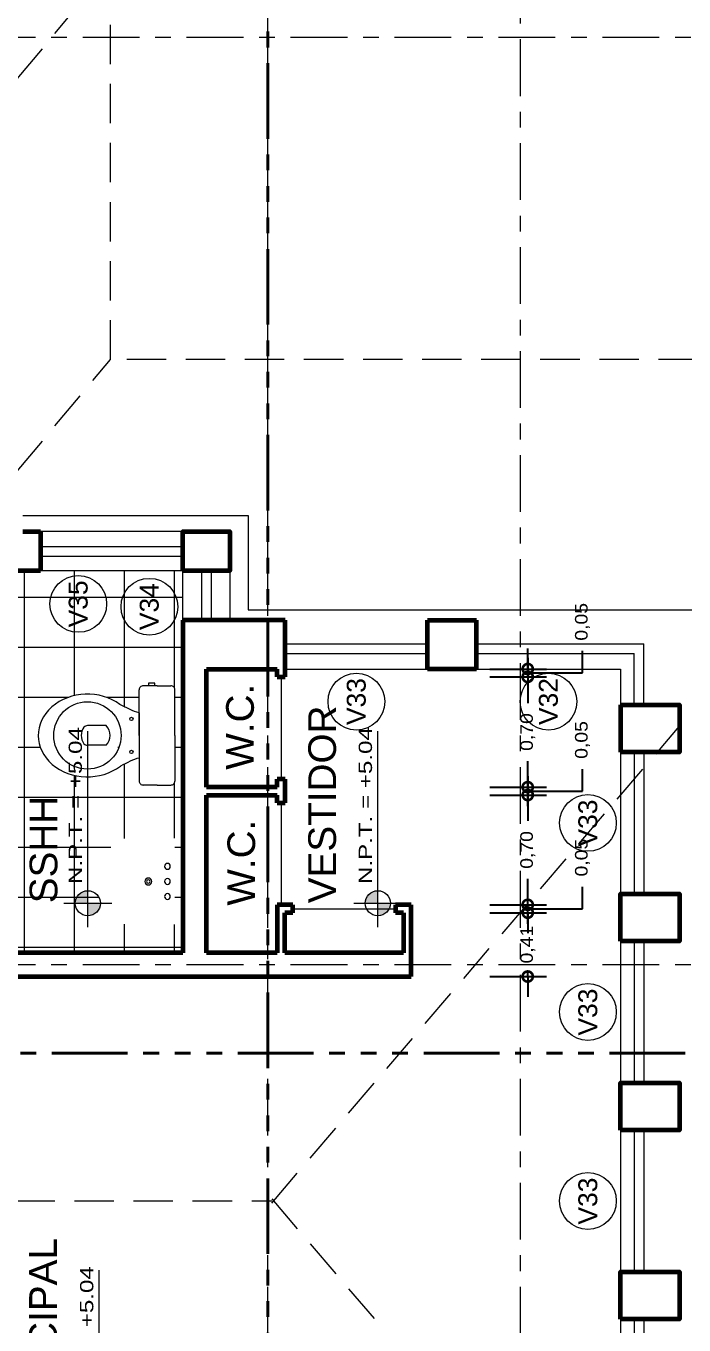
# Model space of a CAD drawing. Header units: millimetres. Extents: x -1459 to -1413, y -119 to 301.
# Drawn here: x -1440.69 to -1436.51, y 54.21 to 62.46 of the extents above; entities that cross this region are included whole.
import ezdxf

# ---------------------------------------------------------------- set-up
doc = ezdxf.new("R2010")
doc.units = ezdxf.units.MM
for name, pattern in [('ACAD_ISO06W100', [36, 24, -3, 0, -3, 0, -3, 0, -3]), ('ACAD_ISO10W100', [18, 12, -3, 0, -3]), ('RAYITAS', [0.375, 0.25, -0.125])]:
    doc.linetypes.add(name, pattern=pattern)
doc.layers.get('0').update_dxf_attribs({"lineweight": 0})
doc.layers.get('Defpoints').update_dxf_attribs({"lineweight": 5})
for name, color, linetype, lineweight in [('CORTE PLUMA 5', 5, 'Continuous', 40), ('COTAS', 190, 'Continuous', 9), ('EJES', 2, 'ACAD_ISO10W100', 13), ('GRADAS CAMBIO NIVEL', 3, 'Continuous', 15), ('MOBILIARIO FIJO', 2, 'Continuous', 9), ('MURO CORTADO', 1, 'Continuous', 60), ('MURO VISTO', 6, 'Continuous', 18), ('PROYECCIONES', 40, 'RAYITAS', 13), ('PUERTA VENTANA', 4, 'Continuous', 9), ('TEXTOS', 30, 'Continuous', 5), ('TEXTURAS', 227, 'Continuous', 0), ('VANOS CUADRO', 8, 'Continuous', 9)]:
    doc.layers.add(name, color=color, linetype=linetype, lineweight=lineweight)
doc.styles.add('Arial', font='arial.ttf')
doc.styles.add('ARIAL DERECHO', font='arial.ttf', dxfattribs={"width": 1.1})
doc.styles.get("Standard").update_dxf_attribs({"font": 'arial.ttf'})
doc.dimstyles.new('COTAS 50 OK', dxfattribs={"dimtxt": 0.08, "dimasz": 0.13, "dimexe": 0.12, "dimexo": 0.2, "dimgap": 0.07, "dimtad": 0, "dimtih": 1, "dimtoh": 1, "dimzin": 0, "dimtxsty": 'ARIAL DERECHO', "dimblk": 'DOTSMALL', "dimcen": 0.15, "dimdle": 0.12, "dimadec": 0, "dimazin": 0, "dimtfac": 1, "dimtmove": 1, "dimatfit": 3, "dimfxl": 1, "dimtzin": 0, "dimarcsym": 0})

# ---------------------------------------------------------------- blocks, each defined once
blk = doc.blocks.new('npt')
h = blk.add_hatch(color=256)
h.paths.add_polyline_path([(-2.91038e-11, -3.638e-12), (0.0708749999757856, -3.638e-12, 0.4142135623368033), (0, 0.0708750000012515)])
h.paths.add_polyline_path([(0, -0.0708750000012515), (-2.91038e-11, -3.638e-12), (-0.0708749999757856, 0, 0.4142135623232728)])
for p, q in [((0, 0.1350000000020373), (0, -0.1350000000020373)), ((-0.1350000000093132, 0), (0.9715157110476866, 0))]:
    blk.add_line(p, q)
blk.add_circle((0, 0), 0.0708750000000036)
blk = doc.blocks.new('lavadero')
at = {"layer": 'MOBILIARIO FIJO'}
for centre, radius in [((270.2381860995952, 170.0337228569724), 0.01840810419685113), ((270.1174549883727, 169.9386143186225), 0.02218251811223126), ((270.1174549883727, 169.9386143186225), 0.01143709943312388), ((270.2381860995952, 169.9382308164518), 0.01840810419685113), ((270.2381860995952, 169.8423552737599), 0.01840810419685113)]:
    blk.add_circle(centre, radius, dxfattribs=at)
blk = doc.blocks.new('INODORO 1')
at = {"layer": 'MOBILIARIO FIJO'}
for p, q in [((367.3718861687515, 148.7860142749043), (367.0817377737691, 148.7860142749043)), ((367.3718861687515, 148.7860142749043), (367.6620345637338, 148.7860142749043)), ((367.0567010465671, 148.6728973968418), (367.0567010465671, 148.7607990253489)), ((367.6870712909359, 148.6728973968416), (367.6870712909359, 148.7607990253614)), ((367.056922695628, 148.6599393464955), (367.0408132338274, 148.659939346496)), ((367.0408132338274, 148.659939346496), (367.0408132338274, 148.6179146635377)), ((367.0408132338274, 148.6179146635377), (367.056922695628, 148.6179146635377)), ((367.0567010465671, 148.6728973968418), (367.0567010465671, 148.5849957683222)), ((367.6870712909359, 148.6728973968416), (367.6870712909359, 148.5849957683345)), ((367.3718861687513, 148.5597805187792), (367.0817377737691, 148.5597805187792)), ((367.2281353397315, 148.559780518779), (367.5156369977714, 148.5597805187792)), ((367.3718861687513, 148.5597805187792), (367.6620345637338, 148.559780518779)), ((367.3097712047582, 148.350357515372), (367.3097712047582, 148.2312875803245)), ((367.4344444308666, 148.350357515372), (367.4344444308666, 148.2312875803243))]:
    blk.add_line(p, q, dxfattribs=at)
for centre, radius in [((367.2670461104175, 148.510534847502), 0.01050617073951798), ((367.4771695252074, 148.510534847502), 0.01050617073951798), ((367.3724452111004, 148.2309715410418), 0.213941777026081)]:
    blk.add_circle(centre, radius, dxfattribs=at)
for centre, radius, start, end in [((367.0817377737691, 148.7609769157389), 0.02503735916548067, 90, 180.4070898312266), ((367.6620345637338, 148.7609769157389), 0.02503735916548067, 359.5929101973957, 90), ((367.0817377737691, 148.5848178779447), 0.02503735916548067, 179.5929101973827, 270), ((367.6620345637338, 148.5848178779445), 0.02503735916548067, 270, 0.4070898312265475), ((367.3721078178124, 148.2833581636849), 0.0915137500792298, 47.06469712182599, 132.935302878174), ((367.345608920503, 148.2328051383201), 0.03586983206079106, 182.4247570438933, 221.6359265069881), ((367.3721078178124, 148.2833581636849), 0.0915137500792298, 234.3729721009291, 305.6270278991839), ((367.3986067151219, 148.2328051383201), 0.03586983206079106, 318.3640734932557, 357.5752429557417)]:
    blk.add_arc(centre, radius, start, end, dxfattribs=at)
blk.add_ellipse((367.3724452111004, 148.2309715410418), major_axis=(-0.0003373932877366696, -0.31206743737107), ratio=0.8415857121190743, start_param=-2.293426309950728, end_param=2.307823187087835, dxfattribs=at)
for points, knots in [([(367.2281353397315, 148.559780518779), (367.2247829374159, 148.5395008579339), (367.2065621791568, 148.4981968193192), (367.1864694924083, 148.45875804), (367.1756766158147, 148.4375733232164)], [0, 0, 0, 0, 0.06166465119885829, 0.1332294422540202, 0.1332294422540202, 0.1332294422540202, 0.1332294422540202]), ([(367.5156369977714, 148.5597805187792), (367.5190887053326, 148.5396575949294), (367.5370036164405, 148.4993662586337), (367.5566997178784, 148.4608595859115), (367.5671427253361, 148.4404984936543)], [0.0004021721269464019, 0.0004021721269464019, 0.0004021721269464019, 0.0004021721269464019, 0.06166465119885829, 0.130541715782985, 0.130541715782985, 0.130541715782985, 0.130541715782985])]:
    blk.add_open_spline(points, degree=3, knots=knots, dxfattribs=at)
blk = doc.blocks.new('_DotSmall')
at = {"color": 0, "linetype": 'ByBlock', "const_width": 0.5}
blk.add_lwpolyline([(-0.0625, 0, 1), (0.0625, 0, 1)], format="xyb", close=True, dxfattribs=at)
blk = doc.blocks.new('*D791')
at = {"layer": 'COTAS', "color": 0, "lineweight": -2}
for p, q in [((-1437.502906539199, 56.83066722802823), (-1437.502906539199, 56.96066722802824)), ((-1437.742879155744, 56.83066722802823), (-1437.382906539199, 56.83066722802823)), ((-1437.502906539199, 56.83066722802823), (-1437.502906539199, 56.80387142698065)), ((-1437.742879155744, 56.42547944585121), (-1437.382906539199, 56.42547944585121)), ((-1437.502906539199, 56.42547944585121), (-1437.502906539199, 56.45227524689879)), ((-1437.502906539199, 56.42547944585121), (-1437.502906539199, 56.29547944585121))]:
    blk.add_line(p, q, dxfattribs=at)
at = {"layer": 'Defpoints', "color": 0}
for p in [(-1437.942879155744, 56.83066722802823), (-1437.502906539199, 56.83066722802823), (-1437.942879155744, 56.42547944585121)]:
    blk.add_point(p, dxfattribs=at)
at = {"layer": 'COTAS', "color": 0, "lineweight": -2, "xscale": 0.13, "yscale": 0.13, "zscale": 0.13}
for p, rotation in [((-1437.502906539199, 56.83066722802823), 270), ((-1437.502906539199, 56.42547944585121), 90)]:
    blk.add_blockref('_DotSmall', p, dxfattribs=dict(at, rotation=rotation))
at = {"layer": 'COTAS', "color": 0, "insert": (-1437.502906539199, 56.62807333693978), "char_height": 0.08, "attachment_point": 5, "rotation": 90.00000000000001, "style": 'ARIAL DERECHO'}
blk.add_mtext('0,41', dxfattribs=at)
blk = doc.blocks.new('*D792')
at = {"layer": 'COTAS', "color": 0, "lineweight": -2}
for p, q in [((-1437.502906539199, 56.88066722802816), (-1437.502906539199, 57.01066722802816)), ((-1437.155600945747, 56.8556672280282), (-1437.155600945747, 56.9956672280282)), ((-1437.742879155744, 56.88066722802816), (-1437.382906539199, 56.88066722802816)), ((-1437.742879155744, 56.83066722802823), (-1437.382906539199, 56.83066722802823)), ((-1437.502906539199, 56.83066722802823), (-1437.502906539199, 56.88066722802816)), ((-1437.502906539199, 56.83066722802823), (-1437.502906539199, 56.88066722802816)), ((-1437.502906539199, 56.8556672280282), (-1437.155600945747, 56.8556672280282)), ((-1437.502906539199, 56.83066722802823), (-1437.502906539199, 56.70066722802823))]:
    blk.add_line(p, q, dxfattribs=at)
at = {"layer": 'Defpoints', "color": 0}
for p in [(-1437.942879155744, 56.88066722802816), (-1437.942879155744, 56.83066722802823), (-1437.502906539199, 56.88066722802816)]:
    blk.add_point(p, dxfattribs=at)
at = {"layer": 'COTAS', "color": 0, "lineweight": -2, "xscale": 0.13, "yscale": 0.13, "zscale": 0.13}
for p, rotation in [((-1437.502906539199, 56.88066722802816), 270), ((-1437.502906539199, 56.83066722802823), 90)]:
    blk.add_blockref('_DotSmall', p, dxfattribs=dict(at, rotation=rotation))
at = {"layer": 'COTAS', "color": 0, "insert": (-1437.155600945747, 57.18028932898324), "char_height": 0.08, "attachment_point": 5, "rotation": 90.00000000000001, "style": 'ARIAL DERECHO'}
blk.add_mtext('0,05', dxfattribs=at)
blk = doc.blocks.new('*D793')
at = {"layer": 'COTAS', "color": 0, "lineweight": -2}
for p, q in [((-1437.502906539199, 58.37765400193265), (-1437.502906539199, 58.50765400193266)), ((-1437.155600945747, 58.35265400193137), (-1437.155600945747, 58.49265400193137)), ((-1437.742879155744, 58.37765400193265), (-1437.382906539199, 58.37765400193265)), ((-1437.742879155744, 58.32765400193009), (-1437.382906539199, 58.32765400193009)), ((-1437.502906539199, 58.37765400193265), (-1437.502906539199, 58.32765400193009)), ((-1437.502906539199, 58.37765400193265), (-1437.502906539199, 58.32765400193009)), ((-1437.502906539199, 58.35265400193137), (-1437.155600945747, 58.35265400193137)), ((-1437.502906539199, 58.32765400193009), (-1437.502906539199, 58.19765400193008))]:
    blk.add_line(p, q, dxfattribs=at)
at = {"layer": 'Defpoints', "color": 0}
for p in [(-1437.942879155744, 58.37765400193265), (-1437.942879155744, 58.32765400193009), (-1437.502906539199, 58.32765400193009)]:
    blk.add_point(p, dxfattribs=at)
at = {"layer": 'COTAS', "color": 0, "lineweight": -2, "xscale": 0.13, "yscale": 0.13, "zscale": 0.13}
for p, rotation in [((-1437.502906539199, 58.37765400193265), 270), ((-1437.502906539199, 58.32765400193009), 90)]:
    blk.add_blockref('_DotSmall', p, dxfattribs=dict(at, rotation=rotation))
at = {"layer": 'COTAS', "color": 0, "insert": (-1437.155600945747, 58.67727610288641), "char_height": 0.08, "attachment_point": 5, "rotation": 90.00000000000001, "style": 'ARIAL DERECHO'}
blk.add_mtext('0,05', dxfattribs=at)
blk = doc.blocks.new('*D799')
at = {"layer": 'COTAS', "color": 0, "lineweight": -2}
for p, q in [((-1437.502906539199, 57.69765400193207), (-1437.502906539199, 57.41330249765406)), ((-1437.742879155744, 57.57765400193207), (-1437.382906539199, 57.57765400193207)), ((-1437.502906539199, 56.76066722802816), (-1437.502906539199, 57.04501873230618)), ((-1437.742879155744, 56.88066722802816), (-1437.382906539199, 56.88066722802816))]:
    blk.add_line(p, q, dxfattribs=at)
at = {"layer": 'Defpoints', "color": 0}
for p in [(-1437.942879155744, 57.57765400193207), (-1437.502906539199, 57.57765400193207), (-1437.942879155744, 56.88066722802816)]:
    blk.add_point(p, dxfattribs=at)
at = {"layer": 'COTAS', "color": 0, "lineweight": -2, "xscale": 0.13, "yscale": 0.13, "zscale": 0.13}
for p, rotation in [((-1437.502906539199, 57.57765400193207), 90), ((-1437.502906539199, 56.88066722802816), 270)]:
    blk.add_blockref('_DotSmall', p, dxfattribs=dict(at, rotation=rotation))
at = {"layer": 'COTAS', "color": 0, "insert": (-1437.502906539199, 57.22916061498017), "char_height": 0.08, "attachment_point": 5, "rotation": 90.00000000000001, "style": 'ARIAL DERECHO'}
blk.add_mtext('0,70', dxfattribs=at)
blk = doc.blocks.new('*D800')
at = {"layer": 'COTAS', "color": 0, "lineweight": -2}
for p, q in [((-1437.502906539199, 58.44765400193008), (-1437.502906539199, 58.16179588460525)), ((-1437.742879155744, 58.32765400193009), (-1437.382906539199, 58.32765400193009)), ((-1437.502906539199, 57.50765400193254), (-1437.502906539199, 57.79351211925737)), ((-1437.742879155744, 57.62765400193254), (-1437.382906539199, 57.62765400193254))]:
    blk.add_line(p, q, dxfattribs=at)
at = {"layer": 'Defpoints', "color": 0}
for p in [(-1437.942879155744, 58.32765400193009), (-1437.502906539199, 58.32765400193009), (-1437.942879155744, 57.62765400193254)]:
    blk.add_point(p, dxfattribs=at)
at = {"layer": 'COTAS', "color": 0, "lineweight": -2, "xscale": 0.13, "yscale": 0.13, "zscale": 0.13}
for p, rotation in [((-1437.502906539199, 58.32765400193009), 90), ((-1437.502906539199, 57.62765400193254), 270)]:
    blk.add_blockref('_DotSmall', p, dxfattribs=dict(at, rotation=rotation))
at = {"layer": 'COTAS', "color": 0, "insert": (-1437.502906539199, 57.97765400193137), "char_height": 0.08, "attachment_point": 5, "rotation": 90.00000000000001, "style": 'ARIAL DERECHO'}
blk.add_mtext('0,70', dxfattribs=at)
blk = doc.blocks.new('*D801')
at = {"layer": 'COTAS', "color": 0, "lineweight": -2}
for p, q in [((-1437.502906539199, 57.62765400193254), (-1437.502906539199, 57.75765400193254)), ((-1437.155600945747, 57.60265400193231), (-1437.155600945747, 57.74265400193231)), ((-1437.742879155744, 57.62765400193254), (-1437.382906539199, 57.62765400193254)), ((-1437.742879155744, 57.57765400193207), (-1437.382906539199, 57.57765400193207)), ((-1437.502906539199, 57.57765400193207), (-1437.502906539199, 57.62765400193254)), ((-1437.502906539199, 57.57765400193207), (-1437.502906539199, 57.62765400193254)), ((-1437.502906539199, 57.60265400193231), (-1437.155600945747, 57.60265400193231)), ((-1437.502906539199, 57.57765400193207), (-1437.502906539199, 57.44765400193207))]:
    blk.add_line(p, q, dxfattribs=at)
at = {"layer": 'Defpoints', "color": 0}
for p in [(-1437.942879155744, 57.62765400193254), (-1437.942879155744, 57.57765400193207), (-1437.502906539199, 57.62765400193254)]:
    blk.add_point(p, dxfattribs=at)
at = {"layer": 'COTAS', "color": 0, "lineweight": -2, "xscale": 0.13, "yscale": 0.13, "zscale": 0.13}
for p, rotation in [((-1437.502906539199, 57.62765400193254), 270), ((-1437.502906539199, 57.57765400193207), 90)]:
    blk.add_blockref('_DotSmall', p, dxfattribs=dict(at, rotation=rotation))
at = {"layer": 'COTAS', "color": 0, "insert": (-1437.155600945747, 57.92727610288735), "char_height": 0.08, "attachment_point": 5, "rotation": 90.00000000000001, "style": 'ARIAL DERECHO'}
blk.add_mtext('0,05', dxfattribs=at)

msp = doc.modelspace()

# ---------------------------------------------------------------- hatches: boundary and pattern name
at = {"layer": 'TEXTURAS'}
h = msp.add_hatch(dxfattribs=at)
h.set_pattern_fill('ANSI37', color=256, scale=0.1, angle=45, style=0)
h.set_pattern_definition([(180, (-1398.787201734113, -397.7314902178164), (-5.551115123125783e-17, -0.3175), []), (270, (-1398.787201734113, -397.7314902178164), (0.3175, -5.551115123125783e-17), [])])
edge = h.paths.add_edge_path(flags=16)
edge.add_ellipse((-1440.297913272509, 57.95694024224187), major_axis=(0.3120674373710455, 0.0003373932876609182), ratio=0.8415857121193885, start_angle=47.771471517431394, end_angle=311.4036481844864, ccw=False)
edge.add_spline(control_points=[(-1440.088386319896, 58.15163775647758), (-1440.068025227639, 58.14119474901983), (-1440.029518554917, 58.121498647582), (-1439.989227218621, 58.10358373647406), (-1439.969104294771, 58.10013202891284)], knot_values=[0.000402172126946404, 0.000402172126946404, 0.000402172126946404, 0.000402172126946404, 0.06927923671107312, 0.130541715782985, 0.130541715782985, 0.130541715782985, 0.130541715782985], degree=3, periodic=0)
edge.add_line((-1439.969104294771, 58.10013202891284), (-1439.969104294772, 58.24652959487523))
edge.add_arc((-1439.944066935606, 58.24652959487523), 0.02503735916548253, 90.40708979480519, 180, ccw=False)
edge.add_line((-1439.94424482598, 58.2715663220774), (-1439.855987416709, 58.2715663220774))
edge.add_line((-1439.855987416709, 58.2715663220774), (-1439.768085788189, 58.2715663220774))
edge.add_arc((-1439.767907897812, 58.24652959487523), 0.02503735916549566, 0, 90.40708980260979, ccw=False)
edge.add_line((-1439.742870538646, 58.24652959487523), (-1439.742870538646, 57.956381199893))
edge.add_line((-1439.742870538646, 57.956381199893), (-1439.742870538646, 57.66623280491055))
edge.add_arc((-1439.767907897812, 57.66623280491055), 0.02503735916548253, -89.59291013234753, 0, ccw=False)
edge.add_line((-1439.767730007406, 57.6411960777086), (-1439.855987416709, 57.6411960777086))
edge.add_line((-1439.855987416709, 57.6411960777086), (-1439.868945467055, 57.6411960777086))
edge.add_line((-1439.868945467055, 57.6411960777086), (-1439.868945467055, 57.62530826496888))
edge.add_line((-1439.868945467055, 57.62530826496888), (-1439.910970150013, 57.62530826496888))
edge.add_line((-1439.910970150013, 57.62530826496888), (-1439.910970150013, 57.6411960777086))
edge.add_line((-1439.910970150013, 57.6411960777086), (-1439.943889045196, 57.6411960777086))
edge.add_arc((-1439.944066935606, 57.66623280491055), 0.02503735916549283, 180, 270.4070898759775, ccw=False)
edge.add_line((-1439.969104294771, 57.66623280491055), (-1439.969104294771, 57.81263037087294))
edge.add_spline(control_points=[(-1439.969104294772, 57.81263037087294), (-1439.989383955617, 57.80927796855732), (-1440.030687994231, 57.79105721029825), (-1440.070126773551, 57.77096452354974), (-1440.091311490334, 57.76017164695619)], knot_values=[0, 0, 0, 0, 0.06166465119885829, 0.1332294422540202, 0.1332294422540202, 0.1332294422540202, 0.1332294422540202], degree=3, periodic=0)
h.paths.add_polyline_path([(-1439.963438322771, 57.32209157302484), (-1439.770474094213, 57.32209157302415, -0.4142135623720599), (-1439.742861937918, 57.29447941672899), (-1439.742861937918, 56.76447941672924, -0.4142135623730951), (-1439.770474094213, 56.73686726043408), (-1439.963438322827, 56.73686726043408, -0.9646142265620266)], flags=16)
edge = h.paths.add_edge_path()
edge.add_line((-1439.692879155745, 56.57547944585085), (-1439.692879155744, 59.00014116808288))
edge.add_line((-1439.692879155744, 59.00014116808288), (-1440.794190509462, 59.00014116808231))
edge.add_line((-1440.794190509462, 59.00014116808231), (-1440.794190509462, 58.40640076463328))
edge.add_line((-1440.794190509462, 58.40640076463328), (-1441.796127440305, 58.40640076463328))
edge.add_line((-1441.796127440305, 58.40640076463328), (-1441.796127440305, 56.57547944585085))
edge.add_line((-1441.796127440305, 56.57547944585085), (-1441.680036937272, 56.57547944585085))
edge.add_line((-1441.680036937272, 56.57547944585085), (-1441.680036937272, 57.21547944585106))
edge.add_line((-1441.680036937272, 57.21547944585106), (-1441.650036937273, 57.21547944585106))
edge.add_arc((-1441.650036937272, 56.51547944585101), 0.7000000000000455, 0, 90.00000000011158, ccw=False)
edge.add_line((-1440.950036937272, 56.51547944585101), (-1440.940036937272, 56.51547944585101))
edge.add_line((-1440.940036937272, 56.51547944585101), (-1440.940036937272, 56.57547944585085))
edge.add_line((-1440.940036937272, 56.57547944585085), (-1439.692879155745, 56.57547944585085))

# ---------------------------------------------------------------- linework, layer by layer
msp.add_line((-1439.15303898193, 58.7526540019322), (-1439.15303898193, 63.44008752628403))
at = {"layer": 'CORTE PLUMA 5', "linetype": 'ACAD_ISO06W100', "lineweight": 40, "ltscale": 0.02}
for p, q in [((-1439.15303898193, 83.46417883431033), (-1439.15303898193, 27.46417883431033)), ((-1453.503038981919, 55.93797944585103), (-1425.428038981923, 55.93797944585103))]:
    msp.add_line(p, q, dxfattribs=at)
at = {"layer": 'EJES', "ltscale": 0.03}
for p, q in [((-1439.15303898193, 29.67547944585087), (-1439.15303898193, 81.6004794458506)), ((-1437.548038981925, 29.6754794458511), (-1437.548038981925, 81.60047944585082)), ((-1427.428038981923, 62.38797944585073), (-1451.503038981919, 62.38797944585619)), ((-1427.428038981924, 56.50049543652742), (-1451.503038981919, 56.50049543652764))]:
    msp.add_line(p, q, dxfattribs=at)
at = {"layer": 'MOBILIARIO FIJO'}
for p, q in [((-1439.067879155744, 58.3276540019327), (-1439.067879155744, 57.67765400193272)), ((-1439.067879155744, 57.5276540019324), (-1439.067879155744, 56.88066722802805)), ((-1438.993874147329, 56.85566722802818), (-1438.341884164159, 56.8556672280283))]:
    msp.add_line(p, q, dxfattribs=at)
at = {"layer": 'MURO CORTADO'}
for p, q in [((-1440.708497206509, 59.25014116808288), (-1440.596636327742, 59.25014116808288)), ((-1440.596636327743, 59.25014116808288), (-1440.596636327743, 59.00014116808242)), ((-1440.596636327743, 59.00014116808254), (-1441.796127440304, 59.00014116808197)), ((-1439.042879155744, 58.6872284983202), (-1439.692879155744, 58.68722849831974)), ((-1439.692879155744, 58.68722849831974), (-1439.692879155744, 56.57547944585085)), ((-1439.042879155744, 58.32765400193259), (-1439.042879155744, 58.6872284983202)), ((-1438.138496386154, 58.68722849832054), (-1437.828496386154, 58.68722849832054)), ((-1438.138496386154, 58.37765400193265), (-1438.138496386154, 58.68722849832054)), ((-1437.828496386154, 58.37765400193265), (-1437.828496386154, 58.68722849832054)), ((-1439.542879155744, 57.6276540019322), (-1439.542879155744, 58.37765400193311)), ((-1439.542879155744, 58.37765400193311), (-1439.092879155744, 58.37765400193277)), ((-1439.092879155744, 58.32765400193259), (-1439.092879155744, 58.37765400193277)), ((-1439.092879155744, 58.3276540019327), (-1439.042879155744, 58.32765400193259)), ((-1437.828496386154, 58.37765400193265), (-1438.138496386154, 58.37765400193265)), ((-1436.914113616563, 58.15047944585112), (-1436.914113616563, 57.85047944585094)), ((-1439.042879155744, 57.67765400193272), (-1439.092879155744, 57.67765400193261)), ((-1439.092879155744, 57.62765400193254), (-1439.092879155744, 57.67765400193261)), ((-1439.042879155744, 57.5276540019324), (-1439.042879155744, 57.67765400193272)), ((-1439.092879155744, 57.62765400193254), (-1439.542879155744, 57.6276540019322)), ((-1439.542879155744, 57.57765400193247), (-1439.092879155744, 57.57765400193236)), ((-1439.092879155744, 57.5276540019324), (-1439.092879155744, 57.57765400193236)), ((-1439.092879155744, 57.5276540019324), (-1439.042879155744, 57.5276540019324)), ((-1438.993874147329, 56.88066722802816), (-1439.092879155744, 56.88066722802816)), ((-1439.092879155744, 56.88066722802816), (-1439.092879155744, 56.57547944585073)), ((-1439.043874147329, 56.57547944585073), (-1439.043874147329, 56.8306672280282)), ((-1438.993874147329, 56.8306672280282), (-1439.043874147329, 56.8306672280282)), ((-1438.993874147329, 56.8306672280282), (-1438.993874147329, 56.88066722802816)), ((-1438.242879155744, 56.88066722802816), (-1438.341884164159, 56.88066722802816)), ((-1438.341884164159, 56.88066722802816), (-1438.341884164159, 56.8306672280282)), ((-1438.291884164159, 56.8306672280282), (-1438.341884164159, 56.8306672280282)), ((-1438.291884164159, 56.8306672280282), (-1438.291884164159, 56.57547944585085)), ((-1438.242879155744, 56.42547944585121), (-1438.242879155744, 56.88066722802816)), ((-1439.692879155744, 56.57547944585085), (-1440.940036937272, 56.57547944585085)), ((-1439.092879155744, 56.57547944585085), (-1439.542879155744, 56.57547944585085)), ((-1438.291884164159, 56.57547944585085), (-1439.043874147329, 56.57547944585085)), ((-1440.940036937271, 56.42547944585121), (-1438.242879155744, 56.42547944585121))]:
    msp.add_line(p, q, dxfattribs=at)
for points in [[(-1439.692879155744, 59.00014116808288), (-1439.692879155744, 59.25014116808288), (-1439.392879155744, 59.25014116808288), (-1439.392879155744, 59.00014116808288)], [(-1436.914113616563, 56.65047944585066), (-1436.914113616563, 56.95047944585085), (-1436.539113616563, 56.95047944585085), (-1436.539113616563, 56.65047944585066), (-1436.876613616563, 56.65047944585112)], [(-1436.914113616563, 55.45047944585085), (-1436.914113616563, 55.75047944585103), (-1436.539113616563, 55.75047944585103), (-1436.539113616563, 55.45047944585085), (-1436.876613616563, 55.4504794458513)], [(-1436.914113616563, 54.25047944585103), (-1436.914113616563, 54.55047944585121), (-1436.539113616563, 54.55047944585121), (-1436.539113616563, 54.25047944585103), (-1436.876613616563, 54.25047944585148)]]:
    msp.add_lwpolyline(points, close=True, dxfattribs=at)
for points in [[(-1436.914113616563, 58.15047944585112), (-1436.539113616563, 58.15047944585112), (-1436.539113616563, 57.85047944585094), (-1436.876613616563, 57.85047944585139), (-1436.914113616563, 57.85047944585094)], [(-1439.542879155744, 56.57547944585085), (-1439.542879155744, 57.57765400193247)]]:
    msp.add_lwpolyline(points, dxfattribs=at)
at = {"layer": 'MURO VISTO'}
for p, q in [((-1440.708497206509, 59.35265400193211), (-1439.278497206509, 59.35265400193211)), ((-1439.278497206509, 59.35265400193211), (-1439.278497206509, 58.7526540019322)), ((-1439.692879155744, 59.25014116808288), (-1440.596636327743, 59.25014116808288)), ((-1439.692879155744, 59.00014116808242), (-1440.596636327743, 59.00014116808254)), ((-1439.692879155744, 58.68722849831974), (-1439.692879155744, 59.00014116808197)), ((-1439.392879155744, 59.00014116808288), (-1439.392879155744, 58.68722849831997)), ((-1439.042879155744, 58.37765400193265), (-1438.138496386154, 58.37765400193265)), ((-1437.828496386154, 58.37765400193265), (-1436.914113616563, 58.37765400193265))]:
    msp.add_line(p, q, dxfattribs=at)
for points in [[(-1439.278497206509, 58.7526540019322), (-1435.148235529119, 58.75265400193288)], [(-1436.914113616563, 58.37765400193265), (-1436.914113616563, 58.15047944585112)], [(-1436.914113616563, 57.85047944585048), (-1436.914113616563, 56.95047944585085)], [(-1436.914113616563, 56.65047944585066), (-1436.914113616563, 55.75047944585103)], [(-1436.914113616563, 55.45047944585085), (-1436.914113616563, 54.55047944585121)], [(-1436.914113616563, 54.25047944585103), (-1436.914113616563, 53.35047944585094)]]:
    msp.add_lwpolyline(points, dxfattribs=at)
at = {"layer": 'PROYECCIONES'}
for p, q in [((-1443.865188981925, 58.37924393667478), (-1440.152337994702, 62.83347667860332)), ((-1440.152337961768, 60.34248467823235), (-1440.152337994702, 62.83347667860355)), ((-1443.865188981925, 55.88825185097537), (-1440.152337961768, 60.34248467823235)), ((-1434.548235324567, 60.34248419969728), (-1440.152337961768, 60.34248467823247)), ((-1439.128235656752, 54.98748420194212), (-1434.54823601982, 60.34248459290254)), ((-1439.128235656752, 55.01347468976243), (-1434.54823601982, 49.65847429880202)), ((-1443.004844981925, 55.00047944585228), (-1439.128235656752, 55.00047899974876))]:
    msp.add_line(p, q, dxfattribs=at)
at = {"layer": 'PUERTA VENTANA'}
for p, q in [((-1440.596636327743, 59.15514116808251), (-1439.692879155744, 59.15514116808251)), ((-1440.596636327743, 59.09514116808279), (-1439.692879155744, 59.09514116808279)), ((-1439.042879155744, 58.5366635141107), (-1438.138496386154, 58.5366635141107)), ((-1439.042879155744, 58.47666351411098), (-1438.138496386154, 58.47666351411098)), ((-1437.828496386154, 58.53666351411081), (-1436.766613616563, 58.53666351411093)), ((-1437.828496386154, 58.47666351411098), (-1436.826613616563, 58.47666351411098))]:
    msp.add_line(p, q, dxfattribs=at)
for points in [[(-1439.572879155744, 59.00014116808288), (-1439.572879155744, 58.68722849831974)], [(-1439.512879155744, 59.00014116808288), (-1439.512879155744, 58.68722849831974)], [(-1436.826613616563, 58.150479445851), (-1436.826613616563, 58.47666351411098)], [(-1436.766613616563, 58.150479445851), (-1436.766613616563, 58.53666351411093)], [(-1436.826613616563, 57.85047944585128), (-1436.826613616563, 56.95047944585085)], [(-1436.766613616563, 57.85047944585128), (-1436.766613616563, 56.95047944585085)], [(-1436.826613616563, 56.650479445851), (-1436.826613616563, 55.75047944585103)], [(-1436.766613616563, 56.650479445851), (-1436.766613616563, 55.75047944585103)], [(-1436.826613616563, 55.45047944585119), (-1436.826613616563, 54.55047944585121)], [(-1436.766613616563, 55.45047944585119), (-1436.766613616563, 54.55047944585121)], [(-1436.826613616563, 54.25047944585137), (-1436.826613616563, 53.35047944585094)], [(-1436.766613616563, 54.25047944585137), (-1436.766613616563, 53.35047944585094)]]:
    msp.add_lwpolyline(points, dxfattribs=at)
at = {"layer": 'VANOS CUADRO'}
for centre in [(-1440.355806207747, 58.79075753309812), (-1439.904727140876, 58.7732427619928), (-1438.590687770949, 58.17047207144728), (-1437.371305001358, 58.17047207144762), (-1437.120868226234, 57.40034205968911), (-1437.120868226234, 56.20034205968929), (-1437.120868226234, 55.00034205968947)]:
    msp.add_circle(centre, 0.18, dxfattribs=at)

# ---------------------------------------------------------------- block references
at = {"layer": 'CORTE PLUMA 5', "rotation": 270}
msp.add_blockref('INODORO 1', (-1588.528884813551, 425.3282673686446), dxfattribs=at)
at = {"layer": 'GRADAS CAMBIO NIVEL', "xscale": -1, "rotation": 180}
msp.add_blockref('lavadero', (-1710.02835351377, 226.9673267310097), dxfattribs=at)
at = {"layer": 'TEXTOS', "xscale": 1.125, "yscale": 1.125, "zscale": 1.125, "rotation": 90}
for p in [(-1440.295548442268, 56.89061858391881), (-1438.454439761957, 56.89061858391938), (-1440.223407817266, 53.46846024971998)]:
    msp.add_blockref('npt', p, dxfattribs=at)

# ---------------------------------------------------------------- texts
at = {"layer": 'TEXTOS', "style": 'Arial', "width": 1.3}
for p in [(-1440.332538624049, 57.01239281026585), (-1438.491429943738, 57.01239281026642), (-1440.260397999047, 53.59023447606702)]:
    msp.add_text('N.P.T. = +5.04', height=0.08437499999999999, rotation=90, dxfattribs=at).set_placement(p)
at = {"layer": 'TEXTOS', "char_height": 0.1758002329573292, "attachment_point": 1, "rotation": 90}
for s, width, insert in [('\\PW.C.', 1.305772323254274, (-1439.710469031937, 57.7384848924282)), ('VESTIDOR', 1.327819662145657, (-1438.895759994925, 56.89061858391938)), ('SSHH', 0.7451504803296984, (-1440.66460813193, 56.89061858391881)), ('\\PW.C.', 1.305772323254274, (-1439.702306699453, 56.87554581873857)), ('DORMITORIO\\PPRINCIPAL', 1.755903733862169, (-1440.960726396084, 53.46846024971998))]:
    msp.add_mtext_dynamic_manual_height_columns(s, width=width, gutter_width=12.5, heights=[0], dxfattribs=dict(at, insert=insert))
at = {"layer": 'VANOS CUADRO', "char_height": 0.12, "width": 0.4285000000000001, "attachment_point": 5, "style": 'Arial'}
for s, insert, rotation in [('V35', (-1440.355806207747, 58.79131695625844), 90), ('V34', (-1439.904727140876, 58.77380218515313), 90), ('V33', (-1438.590687770949, 58.1710314946076), 90), ('V32', (-1437.371305001358, 58.17103149460794), 90.00000000000001), ('V33', (-1437.120868226234, 57.39978263652878), 90), ('V33', (-1437.120868226234, 56.19978263652897), 90), ('V33', (-1437.120868226234, 54.99978263652915), 90)]:
    msp.add_mtext(s, dxfattribs=dict(at, insert=insert, rotation=rotation))

# ---------------------------------------------------------------- dimensions: what is measured, and where the dimension line sits
at = {"layer": 'COTAS'}
for base, p1, p2, picture, middle in [((-1437.502906539199, 58.32765400193009), (-1437.942879155744, 58.37765400193265), (-1437.942879155744, 58.32765400193009), '*D793', (-1437.155600945747, 58.56265400193137)), ((-1437.502906539199, 58.32765400193009), (-1437.942879155744, 57.62765400193254), (-1437.942879155744, 58.32765400193009), '*D800', (-1437.502906539199, 57.97765400193131)), ((-1437.502906539199, 57.62765400193254), (-1437.942879155744, 57.57765400193207), (-1437.942879155744, 57.62765400193254), '*D801', (-1437.155600945747, 57.81265400193231)), ((-1437.502906539199, 57.57765400193207), (-1437.942879155744, 56.88066722802816), (-1437.942879155744, 57.57765400193207), '*D799', (-1437.502906539199, 57.22916061498012)), ((-1437.502906539199, 56.88066722802816), (-1437.942879155744, 56.83066722802823), (-1437.942879155744, 56.88066722802816), '*D792', (-1437.155600945747, 57.0656672280282)), ((-1437.502906539199, 56.83066722802823), (-1437.942879155744, 56.42547944585121), (-1437.942879155744, 56.83066722802823), '*D791', (-1437.502906539199, 56.62807333693972))]:
    dim = msp.add_linear_dim(base=base, p1=p1, p2=p2, angle=90, dimstyle='COTAS 50 OK', dxfattribs=at)
    dim.commit()
    dim.dimension.update_dxf_attribs({"geometry": picture, "text_midpoint": middle})

doc.saveas('drawing.dxf')
